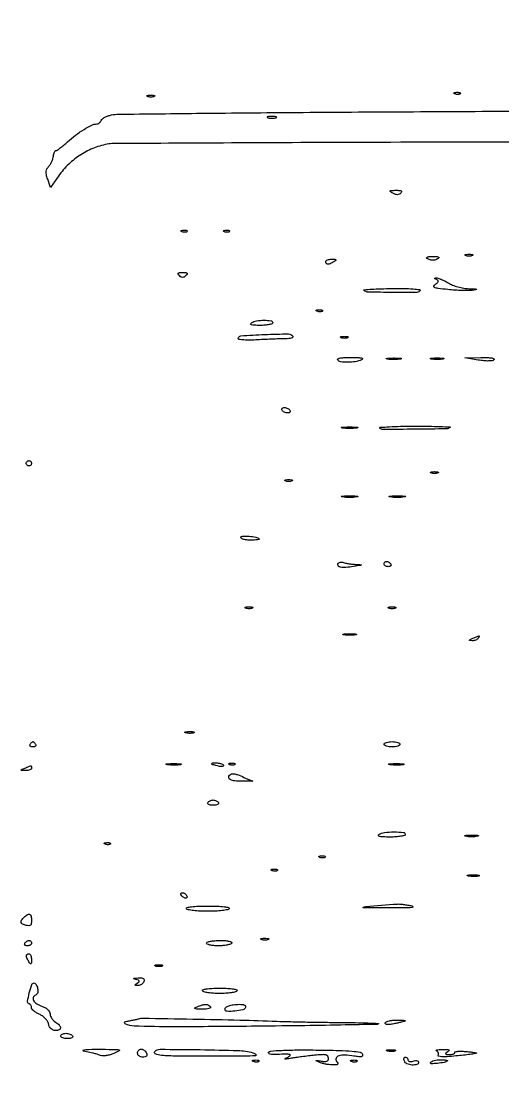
# Model space of a CAD drawing. Extents: x 0 to 1897, y 0 to 3427.
# Drawn here: x 508.1 to 689.8, y 1359.6 to 1757.8 of the extents above; entities that cross this region are included whole.
import ezdxf

# ---------------------------------------------------------------- set-up
doc = ezdxf.new("R2010")
doc.units = 0
doc.header["$MEASUREMENT"] = 0

msp = doc.modelspace()

# ---------------------------------------------------------------- linework, layer by layer
msp.add_lwpolyline([(706, 1712.197066, 0.000324), (643.483995, 1712.046232, 0.000526), (590.353125, 1711.827646, 0.000061), (542.930855, 1711.576885, 0.045495), (540.5, 1711.341979, 0.051588), (535.063749, 1709.717672, 0.049407), (529.990287, 1706.997406, 0.048721), (525.485707, 1703.292726, 0.047341), (521.734707, 1698.753043), (519.193529, 1695.006087), (518.091219, 1698.168175, -0.025397), (517.592072, 1699.874125, -0.081966), (517.509356, 1701.048856, -0.104124), (517.812904, 1702.027474, -0.056885), (518.548174, 1703.053232, 0.04675), (519.156969, 1703.867279, 0.03187), (519.696136, 1704.890449, 0.032168), (520.092786, 1705.954079, 0.054415), (520.266524, 1706.8881, -0.036364), (520.386993, 1707.696787, -0.052832), (520.617945, 1708.379629, -0.066902), (520.91587, 1708.849265, -0.221488), (521.239454, 1709, 0.150457), (521.721249, 1709.148337, 0.011258), (522.851059, 1709.954688, 0.014781), (524.171605, 1711.005072, 0.010669), (525.582923, 1712.25, -0.025122), (528.549428, 1714.718095, -0.023785), (531.801618, 1716.924701, -0.022554), (534.791654, 1718.571732, -0.115101), (536.627409, 1719, 0.103714), (537.109256, 1719.101035, 0.066713), (537.598736, 1719.398857, 0.062852), (538.021348, 1719.8387, 0.068475), (538.307063, 1720.35781, -0.139212), (538.733027, 1720.926293, -0.041633), (539.654983, 1721.514484, -0.038186), (540.848959, 1722.03105, -0.033236), (542.164052, 1722.388711, -0.046891), (544.820533, 1722.669698, -0.000171), (576.244348, 1723.025641, -0.000905), (611.856956, 1723.352409, -0.000568), (653.497557, 1723.611791, 0.000146), (694.920791, 1723.834836, 0.000243), (729.820306, 1724.049897, 0.000003), (761.496135, 1724.260695, 0.197708)], format="xyb")
for points in [[(558.25, 1729.337719, -0.057986), (557.679992, 1729.181385, -0.037979), (557, 1729.12966, -0.037979), (556.320008, 1729.181385, -0.057986), (555.75, 1729.337719, -0.174857), (555.540618, 1729.525001, -0.447206), (555.601562, 1729.693942, -0.078554), (556.10856, 1729.810911, -0.017491), (557, 1729.842105, -0.017491), (557.89144, 1729.810911, -0.078554), (558.398438, 1729.693942, -0.447206), (558.459382, 1729.525001, -0.174857)], [(673.729167, 1730.395833, -0.126455), (673.402231, 1730.202593, -0.060344), (672.916927, 1730.123424, -0.05415), (672.359369, 1730.160852, -0.051402), (671.8125, 1730.316886, -0.054073), (671.395823, 1730.538436, -0.470617), (671.37858, 1730.720685, -0.168741), (671.670344, 1730.862007, -0.018894), (672.416667, 1730.921053, -0.028489), (673.112848, 1730.910055, -0.077125), (673.592839, 1730.799335, -0.208169), (673.77538, 1730.614691, -0.296942)], [(601.269032, 1721.307009, 0.037336), (602.036634, 1721.167106, 0.029507), (602.880008, 1721.127736, 0.030339), (603.671085, 1721.185595, 0.06278), (604.269032, 1721.344063, 0.31318), (604.386009, 1721.52287, 0.333666), (604.257153, 1721.684921, 0.052471), (603.580113, 1721.787295, 0.014395), (602.5, 1721.805051, 0.012823), (601.431793, 1721.764444, 0.080377), (600.900903, 1721.643467, 0.597527), (600.883358, 1721.48334, 0.087174)], [(651.296375, 1692.896375, -0.081552), (650.680266, 1692.454056, -0.112876), (650.020993, 1692.296134, -0.092968), (649.263915, 1692.430066, -0.04153), (648.346375, 1692.865967, -0.016776), (647.347199, 1693.492498, -0.471567), (647.321412, 1693.760595, -0.18983), (647.711408, 1693.930193, -0.006175), (649.45, 1693.969591, -0.016922), (650.836765, 1693.936951, -0.117828), (651.481747, 1693.743112, -0.358555), (651.610071, 1693.397715, -0.113627)], [(570.729167, 1678.395833, -0.126455), (570.402231, 1678.202593, -0.060344), (569.916927, 1678.123424, -0.05415), (569.359369, 1678.160852, -0.051402), (568.8125, 1678.316886, -0.054073), (568.395823, 1678.538436, -0.470617), (568.37858, 1678.720685, -0.168741), (568.670344, 1678.862007, -0.018894), (569.416667, 1678.921053, -0.028489), (570.112848, 1678.910055, -0.077125), (570.592839, 1678.799335, -0.208169), (570.77538, 1678.614691, -0.296942)], [(586.729167, 1678.395833, -0.126455), (586.402231, 1678.202593, -0.060344), (585.916927, 1678.123424, -0.05415), (585.359369, 1678.160852, -0.051402), (584.8125, 1678.316886, -0.054073), (584.395823, 1678.538436, -0.470617), (584.37858, 1678.720685, -0.168741), (584.670344, 1678.862007, -0.018894), (585.416667, 1678.921053, -0.028489), (586.112848, 1678.910055, -0.077125), (586.592839, 1678.799335, -0.208169), (586.77538, 1678.614691, -0.296942)], [(665.090684, 1668.077207, -0.06042), (664.452386, 1667.773839, -0.046657), (663.701528, 1667.59824, -0.047824), (662.957162, 1667.567767, -0.078095), (662.340684, 1667.699509, -0.038196), (661.17689, 1668.251334, -0.508946), (661.132519, 1668.652631, -0.173231), (661.81587, 1668.938573, -0.014704), (663.75, 1668.984687, -0.013404), (665.047337, 1668.942671, -0.134771), (665.555488, 1668.770255, -0.458049), (665.587988, 1668.493035, -0.066116)], [(678.25, 1669.337719, -0.057986), (677.679992, 1669.181385, -0.037979), (677, 1669.12966, -0.037979), (676.320008, 1669.181385, -0.057986), (675.75, 1669.337719, -0.174857), (675.540618, 1669.525001, -0.447206), (675.601562, 1669.693942, -0.078554), (676.10856, 1669.810911, -0.017491), (677, 1669.842105, -0.017491), (677.89144, 1669.810911, -0.078554), (678.398438, 1669.693942, -0.447206), (678.459382, 1669.525001, -0.174857)], [(626, 1667, -0.031558), (624.698623, 1666.270972, -0.112355), (623.772965, 1666.060308, -0.234725), (623.224247, 1666.332924, -0.163584), (623, 1667, -0.210568), (623.167975, 1667.381177, -0.082215), (623.660938, 1667.701752, -0.062416), (624.388595, 1667.917196, -0.042523), (625.25, 1667.984687, -0.011293), (626.444209, 1667.949578, -0.220444), (626.762149, 1667.781653, -0.409657), (626.728886, 1667.520491, -0.023197)], [(570.2, 1661.8, -0.049631), (569.547259, 1661.265408, -0.147822), (569, 1661.1, -0.147822), (568.452741, 1661.265408, -0.049631), (567.8, 1661.8, -0.051663), (567.313616, 1662.398813, -0.354955), (567.35, 1662.75, -0.180052), (567.800928, 1662.95632, -0.018208), (569, 1663, -0.018208), (570.199072, 1662.95632, -0.180052), (570.65, 1662.75, -0.354955), (570.686384, 1662.398813, -0.051663)], [(669.22583, 1659.003738, 0.044827), (670.807625, 1658.224119, 0.02464), (672.858627, 1657.546571, 0.024325), (675.031864, 1657.057964, 0.034613), (677, 1656.853906, -0.002827), (679.314399, 1656.761818, -0.082852), (679.889751, 1656.638737, -0.751667), (679.875729, 1656.490657, -0.010331), (678.504038, 1656.260011, -0.033441), (676.926243, 1656.134994, -0.009729), (674.486603, 1656.152669, -0.009732), (671.732847, 1656.279887, -0.010264), (669.034761, 1656.51292, -0.005289), (665.335071, 1656.948751, -0.068218), (663.995407, 1657.310965, -0.412406), (663.79055, 1657.811896, -0.137179), (664.333726, 1658.502076, 0.024876), (665.150989, 1659.164472, 0.147895), (665.433239, 1659.628702, 0.28094), (665.320483, 1659.999582, 0.086924), (664.803003, 1660.320052, -0.012946), (664.193103, 1660.582932, -0.25807), (664.07719, 1660.740969, -0.409464), (664.169834, 1660.862946, -0.019911), (664.72583, 1660.921053, -0.098269), (665.397985, 1660.832087, -0.018821), (666.55336, 1660.390407, -0.0194), (667.882412, 1659.762162, -0.01679)], [(658.585951, 1656.139071, -0.257748), (657.397016, 1655.469798, -0.003064), (648.155451, 1655.450703, -0.003647), (639.018683, 1655.554449, -0.19407), (637.441728, 1656.224939, -0.638504), (637.526132, 1656.455374, -0.004211), (640.315489, 1656.664317, -0.008673), (643.783972, 1656.834411, -0.004818), (648.017787, 1656.927651, -0.006748), (652.499606, 1656.922668, -0.014969), (655.911977, 1656.770568, -0.011916), (658.400642, 1656.525111, -0.547026)], [(621.729167, 1648.395833, -0.126455), (621.402231, 1648.202593, -0.060344), (620.916927, 1648.123424, -0.05415), (620.359369, 1648.160852, -0.051402), (619.8125, 1648.316886, -0.054073), (619.395823, 1648.538436, -0.470617), (619.37858, 1648.720685, -0.168741), (619.670344, 1648.862007, -0.018894), (620.416667, 1648.921053, -0.028489), (621.112848, 1648.910055, -0.077125), (621.592839, 1648.799335, -0.208169), (621.77538, 1648.614691, -0.296942)], [(603, 1644, -0.317542), (602.725759, 1643.611724, -0.034138), (601.604687, 1643.298248, -0.032089), (600.070668, 1643.081679, -0.019832), (598.25, 1643.015313, -0.009431), (596.019476, 1643.064582, -0.063395), (594.929865, 1643.248894, -0.375494), (594.72435, 1643.578012, -0.212321), (595, 1644, -0.103878), (596.903626, 1644.731172, -0.039948), (599.741399, 1644.958258, -0.037192), (602.341419, 1644.764589, -0.371301)], [(610.564713, 1638.895293, -0.371), (610.510591, 1638.553281, -0.095921), (609.983472, 1638.256993, -0.052888), (609.040044, 1638.050831, -0.025829), (607.809017, 1637.979576, 0.006596), (606.062929, 1637.945762, 0.00186), (603.342336, 1637.847027, 0.001875), (600.26839, 1637.712468, 0.001978), (597.25, 1637.557027, -0.011169), (594.470175, 1637.465061, -0.018627), (592.129688, 1637.527135, -0.013165), (590.290707, 1637.693266, -0.380511), (590, 1638.019953, -0.394658), (590.983565, 1639.071965, -0.006171), (599.944823, 1639.564273, -0.006871), (608.87371, 1639.821472, -0.263955)], [(631.25, 1638.337719, -0.057986), (630.679992, 1638.181385, -0.037979), (630, 1638.12966, -0.037979), (629.320008, 1638.181385, -0.057986), (628.75, 1638.337719, -0.174857), (628.540618, 1638.525001, -0.447206), (628.601562, 1638.693942, -0.078554), (629.10856, 1638.810911, -0.017491), (630, 1638.842105, -0.017491), (630.89144, 1638.810911, -0.078554), (631.398438, 1638.693942, -0.447206), (631.459382, 1638.525001, -0.174857)], [(636.5, 1630, -0.063333), (634.138148, 1629.322474, -0.038235), (631.230758, 1629.099824, -0.035059), (628.594592, 1629.284891, -0.222844), (627.5, 1630, -0.450626), (627.624932, 1630.413856, -0.063498), (628.587694, 1630.715948, -0.034801), (630.275474, 1630.898341, -0.012544), (632.690983, 1630.929715, -0.006942), (635.403268, 1630.859228, -0.049925), (636.697703, 1630.677297, -0.452348), (636.857611, 1630.371477, -0.201959)], [(651.26375, 1630.296069, -0.031163), (650.209518, 1630.160023, -0.015827), (648.872547, 1630.114038, -0.015659), (647.485188, 1630.153707, -0.022548), (646.26375, 1630.282419, -0.075924), (645.761725, 1630.438612, -0.720633), (645.780601, 1630.581582, -0.040183), (646.711719, 1630.684722, -0.006817), (648.5, 1630.713986, -0.00738), (650.29708, 1630.692368, -0.030832), (651.374351, 1630.596853, -0.49082), (651.455688, 1630.450815, -0.248898)], [(667.25, 1630.294267, -0.029693), (666.225293, 1630.159351, -0.017887), (665, 1630.115502, -0.017887), (663.774707, 1630.159351, -0.029693), (662.75, 1630.294267, -0.142433), (662.439977, 1630.453014, -0.611425), (662.482813, 1630.600334, -0.039503), (663.38851, 1630.701569, -0.008087), (665, 1630.727636, -0.008087), (666.61149, 1630.701569, -0.039503), (667.517187, 1630.600334, -0.611425), (667.560023, 1630.453014, -0.142433)], [(686.447495, 1630.047495, -0.159927), (685.761194, 1629.700404, -0.032836), (684.390498, 1629.583041, -0.029111), (682.608213, 1629.651587, -0.017223), (680.497495, 1629.929876), (675.5, 1630.764762), (681.45, 1630.882381, -0.011061), (683.936576, 1630.876525, -0.035279), (685.588328, 1630.719129, -0.087741), (686.395144, 1630.433215, -0.495634)], [(609.5, 1611, -0.131946), (609.613866, 1610.620091, -0.190139), (609.495862, 1610.29375, -0.14379), (609.146634, 1610.073627, -0.069308), (608.618034, 1610, -0.059645), (607.99842, 1610.074178, -0.050746), (607.377112, 1610.29375, -0.053126), (606.846464, 1610.617096, -0.091204), (606.5, 1611, -0.131946), (606.386134, 1611.379909, -0.190139), (606.504138, 1611.70625, -0.14379), (606.853366, 1611.926373, -0.069308), (607.381966, 1612, -0.059645), (608.00158, 1611.925822, -0.050746), (608.622888, 1611.70625, -0.053126), (609.153536, 1611.382904, -0.091204)], [(669.887176, 1604.553843, -0.194651), (668.576495, 1603.998298, -0.001453), (656.634272, 1603.837023, -0.001424), (644.678871, 1603.744385, -0.200186), (643.393585, 1604.273082, -0.641944), (643.501921, 1604.564445, -0.004506), (646.943741, 1604.786468, -0.008917), (651.244615, 1604.948135, -0.004934), (656.5, 1605, -0.003026), (661.7742, 1604.968077, -0.005302), (666.138733, 1604.868941, -0.001598), (669.816473, 1604.734604, -0.653914)], [(634.75, 1604.283746, -0.023547), (633.497782, 1604.153981, -0.014044), (632, 1604.111902, -0.014044), (630.502218, 1604.153981, -0.023547), (629.25, 1604.283746, -0.124239), (628.887591, 1604.435926, -0.664672), (628.923437, 1604.577962, -0.03126), (630.02938, 1604.675363, -0.006336), (632, 1604.700336, -0.006336), (633.97062, 1604.675363, -0.03126), (635.076563, 1604.577962, -0.664672), (635.112409, 1604.435926, -0.124239)], [(512, 1591, -0.099038), (511.923658, 1590.618362, -0.097945), (511.70625, 1590.29375, -0.097945), (511.381638, 1590.076342, -0.099038), (511, 1590, -0.099038), (510.618362, 1590.076342, -0.097945), (510.29375, 1590.29375, -0.097945), (510.076342, 1590.618362, -0.099038), (510, 1591, -0.099038), (510.076342, 1591.381638, -0.097945), (510.29375, 1591.70625, -0.097945), (510.618362, 1591.923658, -0.099038), (511, 1592, -0.099038), (511.381638, 1591.923658, -0.097945), (511.70625, 1591.70625, -0.097945), (511.923658, 1591.381638, -0.099038)], [(665.25, 1587.337719, -0.057986), (664.679992, 1587.181385, -0.037979), (664, 1587.12966, -0.037979), (663.320008, 1587.181385, -0.057986), (662.75, 1587.337719, -0.174857), (662.540618, 1587.525001, -0.447206), (662.601562, 1587.693942, -0.078554), (663.10856, 1587.810911, -0.017491), (664, 1587.842105, -0.017491), (664.89144, 1587.810911, -0.078554), (665.398438, 1587.693942, -0.447206), (665.459382, 1587.525001, -0.174857)], [(610.25, 1584.337719, -0.057986), (609.679992, 1584.181385, -0.037979), (609, 1584.12966, -0.037979), (608.320008, 1584.181385, -0.057986), (607.75, 1584.337719, -0.174857), (607.540618, 1584.525001, -0.447206), (607.601562, 1584.693942, -0.078554), (608.10856, 1584.810911, -0.017491), (609, 1584.842105, -0.017491), (609.89144, 1584.810911, -0.078554), (610.398438, 1584.693942, -0.447206), (610.459382, 1584.525001, -0.174857)], [(634.75, 1578.283746, -0.023547), (633.497782, 1578.153981, -0.014044), (632, 1578.111902, -0.014044), (630.502218, 1578.153981, -0.023547), (629.25, 1578.283746, -0.124239), (628.887591, 1578.435926, -0.664672), (628.923437, 1578.577962, -0.03126), (630.02938, 1578.675363, -0.006336), (632, 1578.700336, -0.006336), (633.97062, 1578.675363, -0.03126), (635.076563, 1578.577962, -0.664672), (635.112409, 1578.435926, -0.124239)], [(652.75, 1578.283746, -0.023547), (651.497782, 1578.153981, -0.014044), (650, 1578.111902, -0.014044), (648.502218, 1578.153981, -0.023547), (647.25, 1578.283746, -0.124239), (646.887591, 1578.435926, -0.664672), (646.923437, 1578.577962, -0.03126), (648.02938, 1578.675363, -0.006336), (650, 1578.700336, -0.006336), (651.97062, 1578.675363, -0.03126), (653.076563, 1578.577962, -0.664672), (653.112409, 1578.435926, -0.124239)], [(597.886287, 1562.447046, -0.579596), (597.839164, 1562.273515, -0.029283), (597.12493, 1562.13132, -0.023027), (596.042899, 1562.031575, -0.01147), (594.666667, 1562, -0.026151), (593.261633, 1562.073535, -0.041346), (592.077083, 1562.29794, -0.050196), (591.240133, 1562.622732, -0.282233), (591, 1563.014262, -0.409556), (591.533918, 1563.556753, -0.024533), (594.055937, 1563.473174, -0.028208), (596.638369, 1563.112979, -0.148684)], [(634.331787, 1552.858095, -0.002366), (636.345992, 1552.758326, -0.658241), (636.390215, 1552.63803, -0.149609), (636.106505, 1552.496842, -0.001114), (633.5, 1552.069447, -0.020262), (630.510583, 1551.709652, -0.06619), (628.525245, 1551.814823, -0.184066), (627.649693, 1552.350626, -0.312392), (627.606894, 1553.172958, -0.12712), (627.946041, 1553.498113, -0.08101), (628.462338, 1553.686451, -0.072218), (629.072411, 1553.713271, -0.066637), (629.682938, 1553.568174, 0.040811), (630.463588, 1553.339606, 0.012922), (631.6593, 1553.125216, 0.012806), (633.01022, 1552.954149, 0.013898)], [(647.5, 1553, -0.139169), (647.607943, 1552.620352, -0.191142), (647.478525, 1552.29375, -0.138808), (647.110654, 1552.073267, -0.066118), (646.559017, 1552, -0.062283), (645.962904, 1552.074545, -0.080552), (645.457961, 1552.29375, -0.097988), (645.120018, 1552.618621, -0.153634), (645, 1553, -0.092995), (645.071618, 1553.381732, -0.096318), (645.276414, 1553.70625, -0.099231), (645.581949, 1553.923444, -0.105429), (645.940983, 1554, -0.089642), (646.346558, 1553.926698, -0.053229), (646.7871, 1553.70625, -0.051032), (647.193797, 1553.382515, -0.06081)], [(595.25, 1536.337719, -0.057986), (594.679992, 1536.181385, -0.037979), (594, 1536.12966, -0.037979), (593.320008, 1536.181385, -0.057986), (592.75, 1536.337719, -0.174857), (592.540618, 1536.525001, -0.447206), (592.601562, 1536.693942, -0.078554), (593.10856, 1536.810911, -0.017491), (594, 1536.842105, -0.017491), (594.89144, 1536.810911, -0.078554), (595.398438, 1536.693942, -0.447206), (595.459382, 1536.525001, -0.174857)], [(649.25, 1536.337719, -0.057986), (648.679992, 1536.181385, -0.037979), (648, 1536.12966, -0.037979), (647.320008, 1536.181385, -0.057986), (646.75, 1536.337719, -0.174857), (646.540618, 1536.525001, -0.447206), (646.601562, 1536.693942, -0.078554), (647.10856, 1536.810911, -0.017491), (648, 1536.842105, -0.017491), (648.89144, 1536.810911, -0.078554), (649.398438, 1536.693942, -0.447206), (649.459382, 1536.525001, -0.174857)], [(634.25, 1526.294267, -0.029693), (633.225293, 1526.159351, -0.017887), (632, 1526.115502, -0.017887), (630.774707, 1526.159351, -0.029693), (629.75, 1526.294267, -0.142433), (629.439977, 1526.453014, -0.611425), (629.482813, 1526.600334, -0.039503), (630.38851, 1526.701569, -0.008087), (632, 1526.727636, -0.008087), (633.61149, 1526.701569, -0.039503), (634.517187, 1526.600334, -0.611425), (634.560023, 1526.453014, -0.142433)], [(680.5, 1525, -0.104092), (680.14007, 1524.622072, -0.054947), (679.566787, 1524.314396, -0.051224), (678.883647, 1524.117642, -0.054957), (678.190983, 1524.070285, -0.015651), (677.320418, 1524.13381, -0.479221), (677.217153, 1524.2939, -0.206801), (677.414842, 1524.515361, -0.007086), (678.5, 1525, -0.002683), (680.328061, 1525.773951, -0.099104), (680.769967, 1525.862409, -0.550582), (680.876953, 1525.693352, -0.02781)], [(573.269032, 1489.344063, -0.06278), (572.671085, 1489.185595, -0.030339), (571.880008, 1489.127736, -0.029507), (571.036634, 1489.167106, -0.037336), (570.269032, 1489.307009, -0.087174), (569.883358, 1489.48334, -0.597527), (569.900903, 1489.643467, -0.080377), (570.431793, 1489.764444, -0.012823), (571.5, 1489.805051, -0.014395), (572.580113, 1489.787295, -0.052471), (573.257153, 1489.684921, -0.333666), (573.386009, 1489.52287, -0.31318)], [(513.5, 1485, -0.146489), (513.602013, 1484.620597, -0.191582), (513.461189, 1484.29375, -0.134005), (513.074636, 1484.072951, -0.063222), (512.5, 1484, -0.063222), (511.925364, 1484.072951, -0.134005), (511.538811, 1484.29375, -0.191582), (511.397987, 1484.620597, -0.146489), (511.5, 1485, -0.025622), (511.764631, 1485.382847, -0.032351), (512.048689, 1485.70625, -0.033983), (512.313296, 1485.937141, -0.163822), (512.5, 1486, -0.163822), (512.686704, 1485.937141, -0.033983), (512.951311, 1485.70625, -0.032351), (513.235369, 1485.382847, -0.025622)], [(651, 1485, -0.254951), (650.790443, 1484.615738, -0.06271), (650.11875, 1484.29375, -0.048861), (649.149251, 1484.072766, -0.031626), (648, 1484, -0.031626), (646.850749, 1484.072766, -0.048861), (645.88125, 1484.29375, -0.06271), (645.209557, 1484.615738, -0.254951), (645, 1485, -0.254951), (645.209557, 1485.384262, -0.06271), (645.88125, 1485.70625, -0.048861), (646.850749, 1485.927234, -0.031626), (648, 1486, -0.031626), (649.149251, 1485.927234, -0.048861), (650.11875, 1485.70625, -0.06271), (650.790443, 1485.384262, -0.254951)], [(568.26375, 1477.296069, -0.031163), (567.209518, 1477.160023, -0.015827), (565.872547, 1477.114038, -0.015659), (564.485188, 1477.153707, -0.022548), (563.26375, 1477.282419, -0.075924), (562.761725, 1477.438612, -0.720633), (562.780601, 1477.581582, -0.040183), (563.711719, 1477.684722, -0.006817), (565.5, 1477.713986, -0.00738), (567.29708, 1477.692368, -0.030832), (568.374351, 1477.596853, -0.49082), (568.455688, 1477.450815, -0.248898)], [(584.410721, 1477.144457, -0.332306), (584.386091, 1476.865537, -0.162929), (584.058668, 1476.678915, -0.068119), (583.382426, 1476.638968, -0.027972), (582.469738, 1476.761034, -0.014046), (581.523144, 1476.969704, -0.022106), (580.725485, 1477.207099, -0.017898), (580.113916, 1477.443788, -0.299976), (580, 1477.616577, -0.40323), (580.40478, 1478.03689, -0.036086), (582.01333, 1477.981384, -0.036018), (583.682172, 1477.680053, -0.194026)], [(588.729167, 1477.395833, -0.126455), (588.402231, 1477.202593, -0.060344), (587.916927, 1477.123424, -0.05415), (587.359369, 1477.160852, -0.051402), (586.8125, 1477.316886, -0.054073), (586.395823, 1477.538436, -0.470617), (586.37858, 1477.720685, -0.168741), (586.670344, 1477.862007, -0.018894), (587.416667, 1477.921053, -0.028489), (588.112848, 1477.910055, -0.077125), (588.592839, 1477.799335, -0.208169), (588.77538, 1477.614691, -0.296942)], [(652.26375, 1477.296069, -0.031163), (651.209518, 1477.160023, -0.015827), (649.872547, 1477.114038, -0.015659), (648.485188, 1477.153707, -0.022548), (647.26375, 1477.282419, -0.075924), (646.761725, 1477.438612, -0.720633), (646.780601, 1477.581582, -0.040183), (647.711719, 1477.684722, -0.006817), (649.5, 1477.713986, -0.00738), (651.29708, 1477.692368, -0.030832), (652.374351, 1477.596853, -0.49082), (652.455688, 1477.450815, -0.248898)], [(512, 1476, -0.213708), (511.831198, 1475.623102, -0.084397), (511.339063, 1475.314396, -0.063338), (510.611453, 1475.116676, -0.042539), (509.75, 1475.070285, -0.003386), (508.261086, 1475.12689, -0.326773), (508.104278, 1475.252774, -0.368608), (508.185338, 1475.423348, -0.003751), (509.5, 1476, -0.001455), (510.284381, 1476.334359, -0.002049), (510.985938, 1476.627618, -0.001191), (511.579165, 1476.871091, -0.028259), (511.75, 1476.929715, -0.352125), (511.846243, 1476.888676, -0.057039), (511.926562, 1476.685604, -0.042003), (511.982054, 1476.378436, -0.023697)], [(592.13519, 1472.539142), (595.5, 1471.078284), (591.309017, 1471.039142, -0.029561), (588.690816, 1471.169547, -0.089529), (586.98623, 1471.673494, -0.236453), (586.407541, 1472.450112, -0.245089), (586.693853, 1473.36052, -0.116944), (587.459005, 1473.832346, -0.117932), (588.352068, 1473.908402, -0.055895), (589.675316, 1473.554271, -0.009108)], [(582.5, 1463, -0.259199), (582.517887, 1462.614279, -0.162984), (582.190983, 1462.286475, -0.081563), (581.488004, 1462.068338, -0.034543), (580.5, 1462, -0.034543), (579.511996, 1462.068338, -0.081563), (578.809017, 1462.286475, -0.162984), (578.482113, 1462.614279, -0.259199), (578.5, 1463, -0.085235), (578.838188, 1463.382774, -0.053414), (579.342439, 1463.70625, -0.051777), (579.925537, 1463.925853, -0.064269), (580.5, 1464, -0.064269), (581.074463, 1463.925853, -0.051777), (581.657561, 1463.70625, -0.053414), (582.161812, 1463.382774, -0.085235)], [(653, 1451, -0.336778), (652.702131, 1450.607925, -0.025456), (651.316328, 1450.297296, -0.026838), (649.461215, 1450.081243, -0.016237), (647.25, 1450.015313, -0.008477), (644.597471, 1450.067352, -0.047813), (643.195209, 1450.253706, -0.272488), (642.844832, 1450.586544, -0.330299), (643, 1451, -0.115223), (645.091568, 1451.749999, -0.028724), (648.742688, 1451.959924, -0.023156), (652.274244, 1451.796283, -0.387342)], [(680.25, 1450.294267, -0.029693), (679.225293, 1450.159351, -0.017887), (678, 1450.115502, -0.017887), (676.774707, 1450.159351, -0.029693), (675.75, 1450.294267, -0.142433), (675.439977, 1450.453014, -0.611425), (675.482813, 1450.600334, -0.039503), (676.38851, 1450.701569, -0.008087), (678, 1450.727636, -0.008087), (679.61149, 1450.701569, -0.039503), (680.517187, 1450.600334, -0.611425), (680.560023, 1450.453014, -0.142433)], [(541.729167, 1447.395833, -0.126455), (541.402231, 1447.202593, -0.060344), (540.916927, 1447.123424, -0.05415), (540.359369, 1447.160852, -0.051402), (539.8125, 1447.316886, -0.054073), (539.395823, 1447.538436, -0.470617), (539.37858, 1447.720685, -0.168741), (539.670344, 1447.862007, -0.018894), (540.416667, 1447.921053, -0.028489), (541.112848, 1447.910055, -0.077125), (541.592839, 1447.799335, -0.208169), (541.77538, 1447.614691, -0.296942)], [(622.729167, 1442.395833, -0.126455), (622.402231, 1442.202593, -0.060344), (621.916927, 1442.123424, -0.05415), (621.359369, 1442.160852, -0.051402), (620.8125, 1442.316886, -0.054073), (620.395823, 1442.538436, -0.470617), (620.37858, 1442.720685, -0.168741), (620.670344, 1442.862007, -0.018894), (621.416667, 1442.921053, -0.028489), (622.112848, 1442.910055, -0.077125), (622.592839, 1442.799335, -0.208169), (622.77538, 1442.614691, -0.296942)], [(604.729167, 1437.395833, -0.126455), (604.402231, 1437.202593, -0.060344), (603.916927, 1437.123424, -0.05415), (603.359369, 1437.160852, -0.051402), (602.8125, 1437.316886, -0.054073), (602.395823, 1437.538436, -0.470617), (602.37858, 1437.720685, -0.168741), (602.670344, 1437.862007, -0.018894), (603.416667, 1437.921053, -0.028489), (604.112848, 1437.910055, -0.077125), (604.592839, 1437.799335, -0.208169), (604.77538, 1437.614691, -0.296942)], [(680.761659, 1435.31292, -0.041951), (679.934218, 1435.169017, -0.020826), (678.869594, 1435.119272, -0.020511), (677.754739, 1435.159391, -0.028254), (676.761659, 1435.292739, -0.082665), (676.319562, 1435.45659, -0.67161), (676.339362, 1435.605813, -0.053901), (677.071102, 1435.715166, -0.008901), (678.5, 1435.747817, -0.009782), (679.938425, 1435.726931, -0.038992), (680.814362, 1435.62839, -0.417468), (680.916221, 1435.476221, -0.285845)], [(570.5, 1428, -0.076764), (570.661825, 1427.617617, -0.154201), (570.642737, 1427.29375, -0.186277), (570.449529, 1427.079239, -0.117858), (570.118034, 1427, -0.085235), (569.689814, 1427.073533, -0.053414), (569.230237, 1427.29375, -0.051777), (568.810561, 1427.617474, -0.064269), (568.5, 1428, -0.076764), (568.338175, 1428.382383, -0.154201), (568.357263, 1428.70625, -0.186277), (568.550471, 1428.920761, -0.117858), (568.881966, 1429, -0.085235), (569.310186, 1428.926467, -0.053414), (569.769763, 1428.70625, -0.051777), (570.189439, 1428.382526, -0.064269)], [(586.5, 1423, -0.212149), (585.922674, 1422.605773, -0.014168), (583.895061, 1422.29375, -0.018453), (581.373186, 1422.072639, -0.012639), (578.5, 1422, -0.012639), (575.626814, 1422.072639, -0.018453), (573.104939, 1422.29375, -0.014168), (571.077326, 1422.605773, -0.212149), (570.5, 1423, -0.507062), (570.676251, 1423.434962, -0.030732), (572.293323, 1423.73892, -0.022889), (574.847777, 1423.940074, -0.008204), (578.5, 1424, -0.008204), (582.152223, 1423.940074, -0.022889), (584.706677, 1423.73892, -0.030732), (586.323749, 1423.434962, -0.507062)], [(655.5, 1424.057369, -0.329874), (655.792165, 1423.73061, -0.416502), (655.546817, 1423.437547, -0.019449), (652.538068, 1423.300264, -0.002929), (646.5, 1423.295157, -0.000574), (637.215577, 1423.352343, -0.815871), (637.176671, 1423.549529, -0.078731), (638.150017, 1423.78749, -0.000283), (650, 1424.762212, -0.042762), (650.827048, 1424.758931, -0.009505), (652.234375, 1424.605708, -0.009807), (653.858595, 1424.365094, -0.009321)], [(512, 1418.59362, -0.036036), (511.912857, 1417.386091, -0.169429), (511.596555, 1416.778164, -0.201856), (511.009449, 1416.559174, -0.05366), (510, 1416.710251, -0.046842), (508.622271, 1417.212214, -0.222158), (508.101336, 1417.842656, -0.217922), (508.245777, 1418.655902, -0.045152), (509.2, 1419.8, -0.050797), (510.432593, 1420.804711, -0.252468), (511.292594, 1420.880401, -0.246838), (511.841989, 1420.200983, -0.049034)], [(512, 1410, -0.153634), (511.879982, 1409.618621, -0.097988), (511.542039, 1409.29375, -0.080552), (511.037096, 1409.074545, -0.062283), (510.440983, 1409, -0.066118), (509.889346, 1409.073267, -0.138808), (509.521475, 1409.29375, -0.191142), (509.392057, 1409.620352, -0.139169), (509.5, 1410, -0.06081), (509.806203, 1410.382515, -0.051032), (510.2129, 1410.70625, -0.053229), (510.653442, 1410.926698, -0.089642), (511.059017, 1411, -0.105429), (511.418051, 1410.923444, -0.099231), (511.723586, 1410.70625, -0.096318), (511.928382, 1410.381732, -0.092995)], [(587.5, 1410, -0.179846), (587.000298, 1409.611109, -0.027581), (585.758975, 1409.29375, -0.027868), (584.186816, 1409.073113, -0.02093), (582.440983, 1409, -0.021227), (580.738865, 1409.072294, -0.03416), (579.304539, 1409.29375, -0.037703), (578.26528, 1409.611648, -0.308946), (578, 1410, -0.323693), (578.282006, 1410.389965, -0.030871), (579.486086, 1410.70625, -0.03019), (581.119825, 1410.927803, -0.018609), (583.059017, 1411, -0.014995), (585.132763, 1410.937793, -0.040398), (586.591614, 1410.731124, -0.077973), (587.398291, 1410.411625, -0.420328)], [(601.25, 1411.337719, -0.057986), (600.679992, 1411.181385, -0.037979), (600, 1411.12966, -0.037979), (599.320008, 1411.181385, -0.057986), (598.75, 1411.337719, -0.174857), (598.540618, 1411.525001, -0.447206), (598.601562, 1411.693942, -0.078554), (599.10856, 1411.810911, -0.017491), (600, 1411.842105, -0.017491), (600.89144, 1411.810911, -0.078554), (601.398438, 1411.693942, -0.447206), (601.459382, 1411.525001, -0.174857)], [(511.984687, 1403.75, -0.011293), (511.949578, 1402.555791, -0.220444), (511.781653, 1402.237851, -0.409657), (511.520491, 1402.271114, -0.023197), (511, 1403, -0.031558), (510.270972, 1404.301377, -0.112355), (510.060308, 1405.227035, -0.234725), (510.332924, 1405.775753, -0.163584), (511, 1406, -0.210568), (511.381177, 1405.832025, -0.082215), (511.701752, 1405.339062, -0.062416), (511.917196, 1404.611405, -0.042523)], [(561.25, 1401.337719, -0.057986), (560.679992, 1401.181385, -0.037979), (560, 1401.12966, -0.037979), (559.320008, 1401.181385, -0.057986), (558.75, 1401.337719, -0.174857), (558.540618, 1401.525001, -0.447206), (558.601562, 1401.693942, -0.078554), (559.10856, 1401.810911, -0.017491), (560, 1401.842105, -0.017491), (560.89144, 1401.810911, -0.078554), (561.398438, 1401.693942, -0.447206), (561.459382, 1401.525001, -0.174857)], [(514.305746, 1392.938828, -0.057441), (514.429312, 1392.068429, -0.083637), (514.320897, 1391.302535, -0.10037), (513.994282, 1390.715286, -0.124829), (513.485519, 1390.35607, 0.217875), (512.662261, 1389.516087, 0.227841), (512.779607, 1388.36663, 0.11586), (514.025863, 1387.108007, 0.056113), (516.080175, 1386.121896, -0.044304), (517.278209, 1385.58116, -0.064372), (518.206563, 1384.888381, -0.077925), (518.79693, 1384.10466, -0.123133), (519, 1383.292566, 0.092318), (519.146186, 1382.507565, 0.052697), (519.5875, 1381.646314, 0.050187), (520.234966, 1380.844199, 0.058352), (521, 1380.232073, -0.053416), (522.474994, 1379.075513, -0.200939), (522.925825, 1378.016559, -0.30855), (522.422839, 1377.269657, -0.095176), (521.019052, 1377, -0.093116), (520.138449, 1377.165431, -0.096954), (519.391981, 1377.638328, -0.085699), (518.812564, 1378.413607, -0.056292), (518.420761, 1379.45969, 0.078282), (517.971318, 1380.516382, 0.049046), (517.149622, 1381.583013, 0.046948), (516.083545, 1382.522852, 0.05305), (514.901709, 1383.203801, -0.031486), (513.790928, 1383.78162, -0.040015), (512.852377, 1384.455362, -0.04465), (512.193119, 1385.123163, -0.174159), (512, 1385.660778, 0.077463), (511.926255, 1386.133923, 0.067582), (511.710718, 1386.586812, 0.069954), (511.391633, 1386.951476, 0.096776), (511.015209, 1387.166667, -0.367385), (510.49307, 1388.037205, -0.022601), (511.169141, 1391.223403, -0.022636), (512.136893, 1394.356926, -0.316469), (513.05115, 1395, -0.210199), (513.362945, 1394.862862, -0.04886), (513.714867, 1394.394531, -0.042257), (514.046982, 1393.728083, -0.030528)], [(554.361626, 1395.5, -0.086936), (554.01872, 1394.927743, -0.067041), (553.472472, 1394.445123, -0.06663), (552.814127, 1394.121658, -0.083429), (552.143011, 1394.015313, -0.014434), (551.27657, 1394.048415, -0.31885), (551.091301, 1394.199579, -0.314434), (551.171643, 1394.426568, -0.014211), (551.895147, 1394.914036, 0.034301), (552.550736, 1395.395105, 0.314665), (552.636537, 1395.718339, 0.225535), (552.356311, 1395.993841, 0.020647), (551.395147, 1396.282722, -0.019347), (550.592244, 1396.521763, -0.60722), (550.567728, 1396.682539, -0.141441), (550.922126, 1396.811774, -0.006504), (552.218615, 1396.883999, -0.026009), (553.521968, 1396.871796, -0.12872), (554.213078, 1396.644762, -0.240825), (554.472123, 1396.197238, -0.105002)], [(589.5, 1392, -0.199176), (588.955901, 1391.608255, -0.019542), (587.335686, 1391.29375, -0.022326), (585.298149, 1391.072828, -0.015841), (583, 1391, -0.015841), (580.701851, 1391.072828, -0.022326), (578.664314, 1391.29375, -0.019542), (577.044099, 1391.608255, -0.199176), (576.5, 1392, -0.48209), (576.653219, 1392.426538, -0.043741), (577.919766, 1392.736585, -0.02803), (580.012816, 1392.939413, -0.01014), (583, 1393, -0.01014), (585.987184, 1392.939413, -0.02803), (588.080234, 1392.736585, -0.043741), (589.346781, 1392.426538, -0.48209)], [(579.5, 1386, -0.355072), (579.448734, 1385.604169, -0.119595), (578.906896, 1385.292805, -0.054976), (577.836016, 1385.104936, -0.020572), (576.309017, 1385.070285, -0.006171), (574.293391, 1385.132368, -0.108321), (573.664955, 1385.298828, -0.583203), (573.654499, 1385.559388, -0.037291), (574.5, 1386, -0.027916), (576.358877, 1386.678628, -0.073689), (577.756955, 1386.885798, -0.113568), (578.780256, 1386.650332, -0.142168)], [(592.751705, 1385.75, -0.263912), (591.760175, 1384.855105, -0.030966), (588.705641, 1384.373918, -0.03173), (585.711635, 1384.281382, -0.404714), (585, 1385.01656, -0.225851), (585.357013, 1385.766617, -0.085034), (586.396407, 1386.351618, -0.054795), (588.065011, 1386.748472, -0.024045), (590.333333, 1386.921053, -0.030197), (591.541138, 1386.881761, -0.089754), (592.335959, 1386.660139, -0.171398), (592.720267, 1386.271927, -0.192675)], [(604.5, 1380.547951, 0.00376), (608.978917, 1380.404003, 0.001423), (615.238021, 1380.267766, 0.001409), (622.046161, 1380.158156, 0.00172), (628.416667, 1380.095469, -0.002857), (634.105894, 1380.026545, -0.004989), (638.818975, 1379.895457, -0.001406), (642.810124, 1379.733339, -0.652594), (642.881973, 1379.54864, -0.193819), (642.441081, 1379.360929, -0.000121), (628.620266, 1379.093127, -0.00145), (613.196707, 1378.842735, -0.000882), (594.965307, 1378.631783, -0.001751), (565.943621, 1378.448803, -0.010338), (550.742334, 1378.720511, -0.095712), (547.381377, 1379.505294, -0.739799), (547.5, 1380.462337, 0.003292), (549.10479, 1380.75466, 0.003888), (550.61875, 1381.05296, 0.003406), (551.892706, 1381.323335, 0.024389), (552.5, 1381.487954, -0.082802), (554.005944, 1381.712863, -0.000275), (572.805377, 1381.383359, -0.001769), (590.575172, 1380.999252, -0.003624)], [(652.916667, 1380.63266, -0.113655), (652.595822, 1380.458951, -0.006365), (651.491918, 1380.168647, -0.009531), (650.156147, 1379.862406, -0.006819), (648.651565, 1379.56888, -0.013902), (646.937285, 1379.307639, -0.05958), (645.905533, 1379.303093, -0.199657), (645.483343, 1379.538554, -0.315234), (645.460582, 1379.93622, -0.158513), (645.946043, 1380.347458, -0.036009), (646.984655, 1380.687515, -0.033821), (648.296345, 1380.921884, -0.027306), (649.725684, 1381, -0.009572), (651.081347, 1380.974044, -0.019084), (652.15119, 1380.892094, -0.021885), (652.878522, 1380.775928, -0.618929)], [(527.5, 1375, -0.253782), (527.521766, 1374.615199, -0.1651), (527.205217, 1374.287316, -0.083483), (526.520664, 1374.068671, -0.035659), (525.559017, 1374, -0.037227), (524.579009, 1374.073066, -0.055981), (523.751711, 1374.29375, -0.073461), (523.186221, 1374.616918, -0.230178), (523, 1375, -0.186414), (523.147465, 1375.381787, -0.089706), (523.570164, 1375.70625, -0.069539), (524.198222, 1375.926216, -0.049547), (524.940983, 1376, -0.046881), (525.729296, 1375.925923, -0.046318), (526.49335, 1375.70625, -0.050262), (527.123976, 1375.383556, -0.111412)], [(543.056936, 1368.427955, -0.030238), (541.624507, 1367.906891, -0.032107), (540.167922, 1367.57469, -0.033932), (538.887747, 1367.456319, -0.110378), (538.056936, 1367.620846, 0.026279), (537.286391, 1367.913367, 0.011199), (536.228281, 1368.226679, 0.011045), (535.082323, 1368.51124, 0.01425), (534.018062, 1368.71902, -0.025571), (531.54302, 1369.260657, -0.76393), (531.543216, 1369.659996, -0.062579), (533.476681, 1369.933642, -0.005137), (538.583333, 1369.960858, -0.001529), (544.039891, 1369.917191, -0.079933), (545.073785, 1369.739089, -0.662864), (545.098368, 1369.388217, -0.01517)], [(555.361626, 1368.5, -0.086117), (555.492319, 1367.836898, -0.195231), (555.31408, 1367.367392, -0.155809), (554.816231, 1367.0868, -0.051069), (553.968615, 1367, -0.074555), (553.216216, 1367.112818, -0.088591), (552.578103, 1367.440489, -0.100732), (552.151638, 1367.927808, -0.130258), (552, 1368.5, -0.091732), (552.105949, 1369.07263, -0.095925), (552.409197, 1369.559375, -0.099462), (552.86153, 1369.885101, -0.106859), (553.393011, 1370, -0.096313), (553.968559, 1369.888097, -0.06686), (554.545909, 1369.559375, -0.064359), (555.037471, 1369.073431, -0.074185)], [(595.5, 1368.648317, -0.130462), (596.622085, 1368.003593, -0.640582), (596.4443, 1367.51599, -0.019491), (592.302657, 1367.33888, -0.001062), (579.25, 1367.317504, -0.00229), (566.68574, 1367.38114, -0.01962), (561.070712, 1367.655819, -0.071507), (558.680358, 1368.217741, -0.540647), (558.485271, 1369.151938, -0.200237), (560.474371, 1369.969917, -0.002127), (575.655093, 1369.827956, -0.005162), (589.876797, 1369.487574, -0.057013)], [(669, 1369, 0.025105), (668.283036, 1368.483883, 0.418214), (668.255355, 1368.219823, 0.210879), (668.59016, 1368.050865, 0.011265), (669.809017, 1368.015313, 0.030946), (670.662617, 1368.062514, 0.065534), (671.303587, 1368.224811, 0.126817), (671.635544, 1368.467436, 0.320593), (671.654466, 1368.75, -0.503697), (671.761066, 1369.017212, -0.039962), (672.63886, 1369.175243, -0.029474), (673.975192, 1369.227803, -0.014959), (675.656562, 1369.144446, -0.007399), (677.346732, 1368.984673, -0.013654), (678.714155, 1368.797054, -0.009729), (679.751308, 1368.60498, -0.597263), (679.794457, 1368.461124, -0.162654), (679.498494, 1368.313413, -0.002071), (677.397414, 1368.025272, -0.005785), (674.943864, 1367.727986, -0.003729), (672.094579, 1367.437641, -0.007876), (668.787962, 1367.178068, -0.028573), (666.679724, 1367.16656, -0.058924), (665.528811, 1367.363393, -0.4946), (665.367465, 1367.785553, 0.113553), (665.515915, 1368.222606, 0.119794), (665.453976, 1368.671388, 0.112453), (665.186489, 1369.062737, 0.091262), (664.756231, 1369.335642, -0.426513), (664.6787, 1369.529044, -0.228071), (664.897143, 1369.712024, -0.043914), (665.732621, 1369.847748, -0.013774), (667, 1369.90574, -0.0104), (668.699438, 1369.901289, -0.100794), (669.398459, 1369.741794, -0.478547), (669.475205, 1369.444805, -0.089555)], [(597.729167, 1365.395833, -0.126455), (597.402231, 1365.202593, -0.060344), (596.916927, 1365.123424, -0.05415), (596.359369, 1365.160852, -0.051402), (595.8125, 1365.316886, -0.054073), (595.395823, 1365.538436, -0.470617), (595.37858, 1365.720685, -0.168741), (595.670344, 1365.862007, -0.018894), (596.416667, 1365.921053, -0.028489), (597.112848, 1365.910055, -0.077125), (597.592839, 1365.799335, -0.208169), (597.77538, 1365.614691, -0.296942)], [(636.795511, 1368.114609, -0.163738), (636.793598, 1367.495879, -0.263212), (636.410357, 1367.154039, -0.086912), (635.465184, 1367.116, -0.013071), (633.584751, 1367.418123, 0.035388), (630.299342, 1367.796619, 0.085739), (627.884563, 1367.488023, 0.220453), (626.897902, 1366.601251, 0.281454), (627.069795, 1365.415902, -0.053506), (627.557184, 1364.681342, -0.359198), (627.472114, 1364.28375, -0.16076), (626.907399, 1364.076635, -0.014301), (625.372445, 1364.070285, -0.026175), (624.126346, 1364.166176, -0.01908), (622.756281, 1364.397542, -0.019369), (621.470789, 1364.717829, -0.039652), (620.5, 1365.085653, -0.005622), (619.403187, 1365.61911, -0.605121), (619.40076, 1365.750173, -0.17222), (619.672872, 1365.794048, -0.002678), (621.25, 1365.496316, 0.026868), (622.611791, 1365.306882, 0.116985), (623.411647, 1365.426471, 0.19778), (623.84441, 1365.84766, 0.102464), (624, 1366.598929, 0.165892), (623.727407, 1367.397918, 0.1789), (623.03145, 1367.833439, 0.067467), (621.623404, 1367.932704, 0.009766), (618.75, 1367.691123, 0.003648), (616.483775, 1367.439211, 0.002807), (614.014062, 1367.132354, 0.002838), (611.708451, 1366.819412, 0.006761), (610, 1366.554027, -0.004829), (608.2386, 1366.27344, -0.095715), (607.694907, 1366.296581, -0.674472), (607.668809, 1366.468517, -0.022927), (608.5, 1366.9106, 0.064269), (609.52689, 1367.570737, 0.600769), (609.44143, 1367.969987, 0.075503), (608.144615, 1368.135889, 0.005866), (604.638759, 1368.012391, -0.018737), (603.041144, 1367.997256, -0.056987), (601.967865, 1368.150527, -0.137639), (601.454745, 1368.450661, -0.342959), (601.411106, 1368.856167, -0.241267), (602.169014, 1369.314338, -0.005837), (606.386076, 1369.561647, -0.010129), (611.875658, 1369.707966, -0.004378), (619.189395, 1369.690668, -0.003186), (628.04764, 1369.535702, -0.016355), (632.953222, 1369.257889, -0.022933), (635.947973, 1368.850706, -0.273611)], [(634.729167, 1365.395833, -0.126455), (634.402231, 1365.202593, -0.060344), (633.916927, 1365.123424, -0.05415), (633.359369, 1365.160852, -0.051402), (632.8125, 1365.316886, -0.054073), (632.395823, 1365.538436, -0.470617), (632.37858, 1365.720685, -0.168741), (632.670344, 1365.862007, -0.018894), (633.416667, 1365.921053, -0.028489), (634.112848, 1365.910055, -0.077125), (634.592839, 1365.799335, -0.208169), (634.77538, 1365.614691, -0.296942)], [(649.269032, 1369.344063, -0.06278), (648.671085, 1369.185595, -0.030339), (647.880008, 1369.127736, -0.029507), (647.036634, 1369.167106, -0.037336), (646.269032, 1369.307009, -0.087174), (645.883358, 1369.48334, -0.597527), (645.900903, 1369.643467, -0.080377), (646.431793, 1369.764444, -0.012823), (647.5, 1369.805051, -0.014395), (648.580113, 1369.787295, -0.052471), (649.257153, 1369.684921, -0.333666), (649.386009, 1369.52287, -0.31318)], [(654, 1365.932612, 0.20676), (654.158106, 1365.566615, 0.136392), (654.569758, 1365.350135, 0.086344), (655.210739, 1365.323992, 0.043987), (656, 1365.5, -0.043987), (656.789261, 1365.676008, -0.086344), (657.430242, 1365.649865, -0.136392), (657.841894, 1365.433385, -0.20676), (658, 1365.067388, -0.333996), (657.356753, 1364.211853, -0.090728), (655.563299, 1364.031097, -0.077627), (653.616474, 1364.498149, -0.206354), (652.638374, 1365.5, -0.055937), (652.488865, 1366.074366, -0.100118), (652.516384, 1366.559375, -0.147206), (652.710807, 1366.877514, -0.184534), (653.031385, 1367, -0.109407), (653.400916, 1366.918162, -0.099824), (653.715469, 1366.686455, -0.095201), (653.92642, 1366.340131, -0.089554)], [(668.916667, 1365.64364, -0.127823), (667.635777, 1365.019718, -0.02531), (665.09063, 1364.639222, -0.026835), (662.772937, 1364.536869, -0.584188), (662.509306, 1365.015058, -0.152489), (662.947615, 1365.395298, -0.038233), (663.852092, 1365.710673, -0.035481), (664.991389, 1365.927584, -0.02931), (666.225684, 1366, -0.01078), (667.389753, 1365.974899, -0.022139), (668.298065, 1365.895319, -0.029872), (668.884608, 1365.781671, -0.607251)]]:
    msp.add_lwpolyline(points, format="xyb", close=True)

doc.saveas('drawing.dxf')
